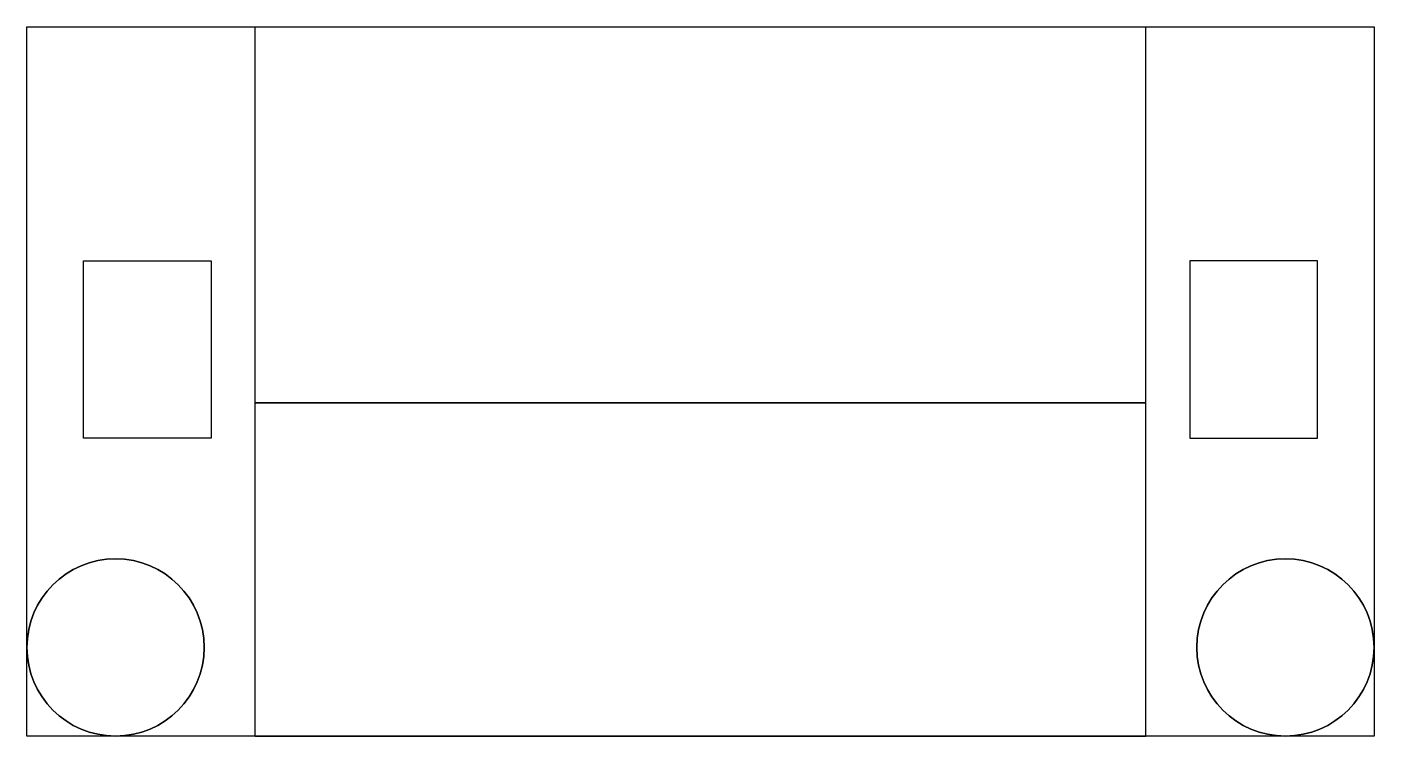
# Model space of a CAD drawing. Header units: millimetres. Extents: x -9 to 10, y 14.3 to 24.3.
import ezdxf

# ---------------------------------------------------------------- set-up
doc = ezdxf.new("R2010")
doc.units = ezdxf.units.MM
doc.layers.add('Body003_proj001', color=7, linetype='CONTINUOUS')

msp = doc.modelspace()

# ---------------------------------------------------------------- linework, layer by layer
at = {"layer": 'Body003_proj001'}
for p, q in [((-9, 14.3), (-9, 24.3)), ((-9, 24.3), (10, 24.3)), ((-9, 24.3), (-5.78, 24.3)), ((-9, 15.55), (-9, 24.3)), ((-5.78, 19), (-5.78, 24.3)), ((-5.78, 14.3), (-5.78, 24.3)), ((-5.78, 24.3), (6.78, 24.3)), ((-5.78, 19), (-5.78, 24.3)), ((6.78, 14.3), (6.78, 24.3)), ((6.78, 24.3), (10, 24.3)), ((6.78, 19), (6.78, 24.3)), ((6.78, 19), (6.78, 24.3)), ((10, 24.3), (10, 14.3)), ((10, 24.3), (10, 15.55)), ((-8.2, 18.5), (-8.2, 21)), ((-8.2, 21), (-6.4, 21)), ((-8.2, 18.5), (-8.2, 21)), ((-8.2, 21), (-6.4, 21)), ((-6.4, 21), (-6.4, 18.5)), ((-6.4, 21), (-6.4, 18.5)), ((9.2, 21), (7.4, 21)), ((7.4, 21), (7.4, 18.5)), ((9.2, 21), (7.4, 21)), ((7.4, 21), (7.4, 18.5)), ((9.2, 18.5), (9.2, 21)), ((9.2, 18.5), (9.2, 21)), ((-5.78, 19), (6.78, 19)), ((-5.78, 14.3), (-5.78, 19)), ((6.78, 19), (-5.78, 19)), ((6.78, 14.3), (6.78, 19)), ((-6.4, 18.5), (-8.2, 18.5)), ((-6.4, 18.5), (-8.2, 18.5)), ((7.4, 18.5), (9.2, 18.5)), ((7.4, 18.5), (9.2, 18.5)), ((-9, 14.3), (-9, 15.55)), ((10, 15.55), (10, 14.3)), ((10, 14.3), (-9, 14.3)), ((-7.75, 14.3), (-9, 14.3)), ((-5.78, 14.3), (-7.75, 14.3)), ((-5.78, 14.3), (6.78, 14.3)), ((8.75, 14.3), (6.78, 14.3)), ((10, 14.3), (8.75, 14.3))]:
    msp.add_line(p, q, dxfattribs=at)
for centre in [(-7.75, 15.55), (8.75, 15.55)]:
    msp.add_circle(centre, 1.25, dxfattribs=at)
for centre, start, end in [((-7.75, 15.55), 0, 180), ((8.75, 15.55), 0, 180), ((-7.75, 15.55), 180, -90), ((-7.75, 15.55), -90, 0), ((8.75, 15.55), 180, -90), ((8.75, 15.55), -90, 0)]:
    msp.add_arc(centre, 1.25, start, end, dxfattribs=at)

doc.saveas('drawing.dxf')
